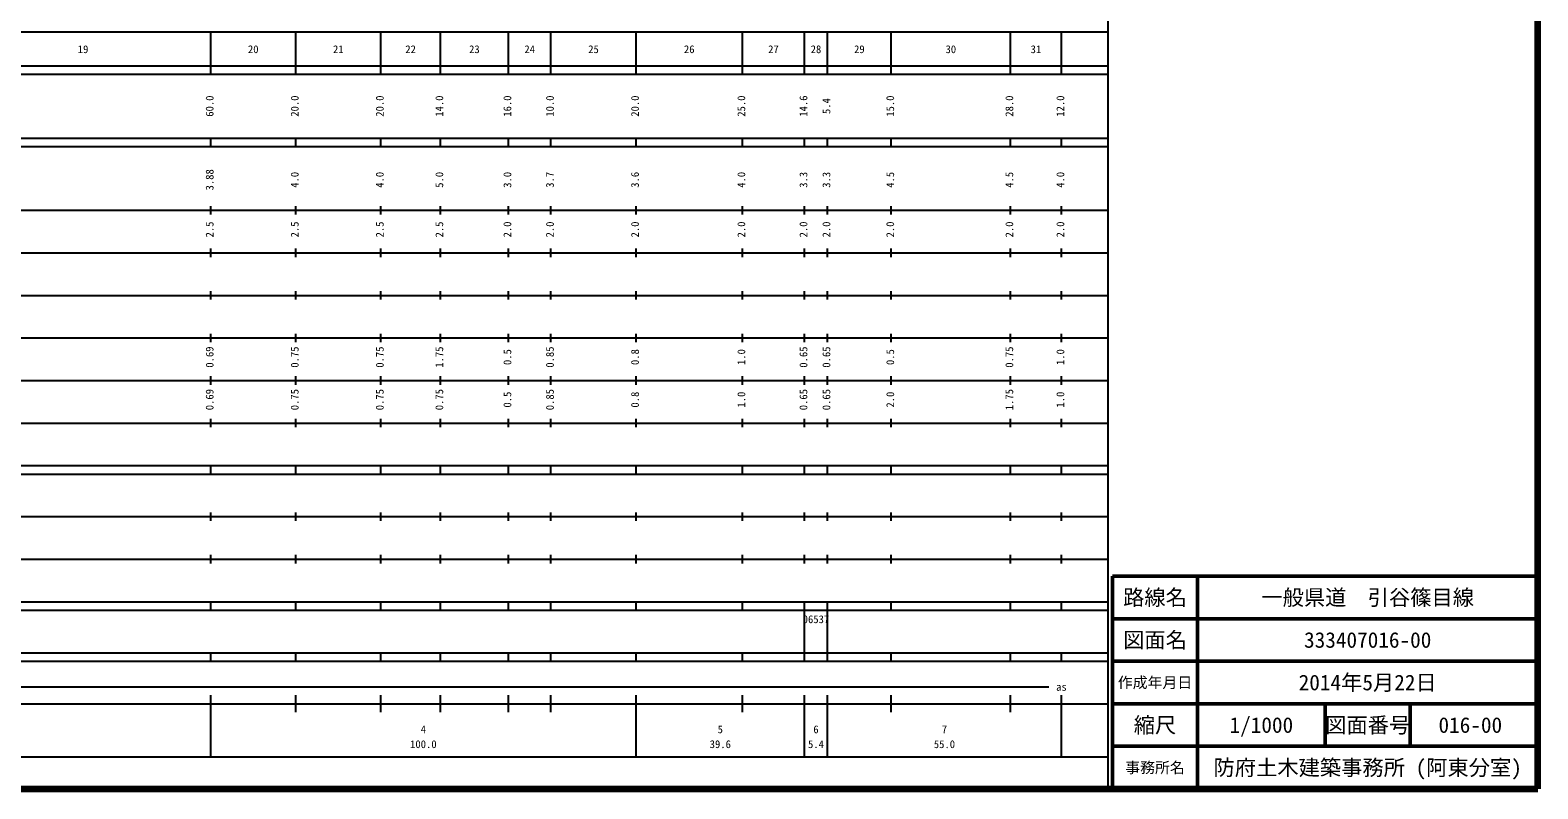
# Model space of a CAD drawing. Units: millimetres on the paper, enlarged 1000 times. Extents: x 40000 to 680000, y 20000 to 380000.
# Drawn here: x 325559 to 680000, y 20000 to 198357 of the extents above; entities that cross this region are included whole.
import ezdxf
from ezdxf.enums import TextEntityAlignment as Align

# ---------------------------------------------------------------- set-up
doc = ezdxf.new("R2010")
doc.units = ezdxf.units.MM
doc.header["$LTSCALE"] = 1000
for name, color, linetype, lineweight in [('M-TTL', 2, 'Continuous', 140), ('M-TTL-BAND', 7, 'Continuous', 25), ('M-TTL-FRAM', 2, 'Continuous', 50), ('M-TTL-LINE', 7, 'Continuous', 50)]:
    doc.layers.add(name, color=color, linetype=linetype, lineweight=lineweight)
doc.layers.add('M-TTL-TXT', color=7, linetype='Continuous')
doc.styles.add('ＭＳ ゴシック', font='')
doc.styles.get('ＭＳ ゴシック').set_extended_font_data('MS Gothic')

msp = doc.modelspace()

# ---------------------------------------------------------------- linework, layer by layer
at = {"layer": 'M-TTL'}
for p, q in [((680000, 20000), (680000, 380000)), ((40000, 20000), (680000, 20000))]:
    msp.add_line(p, q, dxfattribs=at)
at = {"layer": 'M-TTL-BAND'}
for p, q in [((579000, 20000), (579000, 370000)), ((68000, 198000), (579000, 198000)), ((368000, 188000), (368000, 198000)), ((388000, 188000), (388000, 198000)), ((408000, 188000), (408000, 198000)), ((422000, 188000), (422000, 198000)), ((438000, 188000), (438000, 198000)), ((448000, 188000), (448000, 198000)), ((468000, 188000), (468000, 198000)), ((493000, 188000), (493000, 198000)), ((507600, 188000), (507600, 198000)), ((513000, 188000), (513000, 198000)), ((528000, 188000), (528000, 198000)), ((556000, 188000), (556000, 198000)), ((568000, 188000), (568000, 198000)), ((40000, 190000), (579000, 190000)), ((40000, 188000), (579000, 188000)), ((40000, 173000), (579000, 173000)), ((40000, 171000), (579000, 171000)), ((368000, 171000), (368000, 173000)), ((388000, 171000), (388000, 173000)), ((408000, 171000), (408000, 173000)), ((422000, 171000), (422000, 173000)), ((438000, 171000), (438000, 173000)), ((448000, 171000), (448000, 173000)), ((468000, 171000), (468000, 173000)), ((493000, 171000), (493000, 173000)), ((507600, 171000), (507600, 173000)), ((513000, 171000), (513000, 173000)), ((528000, 171000), (528000, 173000)), ((556000, 171000), (556000, 173000)), ((568000, 171000), (568000, 173000)), ((40000, 156000), (579000, 156000)), ((368000, 155000), (368000, 157000)), ((388000, 155000), (388000, 157000)), ((408000, 155000), (408000, 157000)), ((422000, 155000), (422000, 157000)), ((438000, 155000), (438000, 157000)), ((448000, 155000), (448000, 157000)), ((468000, 155000), (468000, 157000)), ((493000, 155000), (493000, 157000)), ((507600, 155000), (507600, 157000)), ((513000, 155000), (513000, 157000)), ((528000, 155000), (528000, 157000)), ((556000, 155000), (556000, 157000)), ((568000, 155000), (568000, 157000)), ((46000, 146000), (579000, 146000)), ((368000, 145000), (368000, 147000)), ((388000, 145000), (388000, 147000)), ((408000, 145000), (408000, 147000)), ((422000, 145000), (422000, 147000)), ((438000, 145000), (438000, 147000)), ((448000, 145000), (448000, 147000)), ((468000, 145000), (468000, 147000)), ((493000, 145000), (493000, 147000)), ((507600, 145000), (507600, 147000)), ((513000, 145000), (513000, 147000)), ((528000, 145000), (528000, 147000)), ((556000, 145000), (556000, 147000)), ((568000, 145000), (568000, 147000)), ((52000, 136000), (579000, 136000)), ((368000, 135000), (368000, 137000)), ((388000, 135000), (388000, 137000)), ((408000, 135000), (408000, 137000)), ((422000, 135000), (422000, 137000)), ((438000, 135000), (438000, 137000)), ((448000, 135000), (448000, 137000)), ((468000, 135000), (468000, 137000)), ((493000, 135000), (493000, 137000)), ((507600, 135000), (507600, 137000)), ((513000, 135000), (513000, 137000)), ((528000, 135000), (528000, 137000)), ((556000, 135000), (556000, 137000)), ((568000, 135000), (568000, 137000)), ((46000, 126000), (579000, 126000)), ((368000, 125000), (368000, 127000)), ((388000, 125000), (388000, 127000)), ((408000, 125000), (408000, 127000)), ((422000, 125000), (422000, 127000)), ((438000, 125000), (438000, 127000)), ((448000, 125000), (448000, 127000)), ((468000, 125000), (468000, 127000)), ((493000, 125000), (493000, 127000)), ((507600, 125000), (507600, 127000)), ((513000, 125000), (513000, 127000)), ((528000, 125000), (528000, 127000)), ((556000, 125000), (556000, 127000)), ((568000, 125000), (568000, 127000)), ((368000, 115000), (368000, 117000)), ((388000, 115000), (388000, 117000)), ((408000, 115000), (408000, 117000)), ((422000, 115000), (422000, 117000)), ((438000, 115000), (438000, 117000)), ((448000, 115000), (448000, 117000)), ((468000, 115000), (468000, 117000)), ((493000, 115000), (493000, 117000)), ((507600, 115000), (507600, 117000)), ((513000, 115000), (513000, 117000)), ((528000, 115000), (528000, 117000)), ((556000, 115000), (556000, 117000)), ((568000, 115000), (568000, 117000)), ((52000, 116000), (579000, 116000)), ((368000, 105000), (368000, 107000)), ((388000, 105000), (388000, 107000)), ((408000, 105000), (408000, 107000)), ((422000, 105000), (422000, 107000)), ((438000, 105000), (438000, 107000)), ((448000, 105000), (448000, 107000)), ((468000, 105000), (468000, 107000)), ((493000, 105000), (493000, 107000)), ((507600, 105000), (507600, 107000)), ((513000, 105000), (513000, 107000)), ((528000, 105000), (528000, 107000)), ((556000, 105000), (556000, 107000)), ((568000, 105000), (568000, 107000)), ((46000, 106000), (579000, 106000)), ((40000, 96000), (579000, 96000)), ((368000, 94000), (368000, 96000)), ((388000, 94000), (388000, 96000)), ((408000, 94000), (408000, 96000)), ((422000, 94000), (422000, 96000)), ((438000, 94000), (438000, 96000)), ((448000, 94000), (448000, 96000)), ((468000, 94000), (468000, 96000)), ((493000, 94000), (493000, 96000)), ((507600, 94000), (507600, 96000)), ((513000, 94000), (513000, 96000)), ((528000, 94000), (528000, 96000)), ((556000, 94000), (556000, 96000)), ((568000, 94000), (568000, 96000)), ((40000, 94000), (579000, 94000)), ((49000, 84000), (579000, 84000)), ((368000, 83000), (368000, 85000)), ((388000, 83000), (388000, 85000)), ((408000, 83000), (408000, 85000)), ((422000, 83000), (422000, 85000)), ((438000, 83000), (438000, 85000)), ((448000, 83000), (448000, 85000)), ((468000, 83000), (468000, 85000)), ((493000, 83000), (493000, 85000)), ((507600, 83000), (507600, 85000)), ((513000, 83000), (513000, 85000)), ((528000, 83000), (528000, 85000)), ((556000, 83000), (556000, 85000)), ((568000, 83000), (568000, 85000)), ((368000, 73000), (368000, 75000)), ((388000, 73000), (388000, 75000)), ((408000, 73000), (408000, 75000)), ((422000, 73000), (422000, 75000)), ((438000, 73000), (438000, 75000)), ((448000, 73000), (448000, 75000)), ((468000, 73000), (468000, 75000)), ((493000, 73000), (493000, 75000)), ((507600, 73000), (507600, 75000)), ((513000, 73000), (513000, 75000)), ((528000, 73000), (528000, 75000)), ((556000, 73000), (556000, 75000)), ((568000, 73000), (568000, 75000)), ((40000, 74000), (579000, 74000)), ((40000, 64000), (579000, 64000)), ((368000, 62000), (368000, 64000)), ((388000, 62000), (388000, 64000)), ((408000, 62000), (408000, 64000)), ((422000, 62000), (422000, 64000)), ((438000, 62000), (438000, 64000)), ((448000, 62000), (448000, 64000)), ((468000, 62000), (468000, 64000)), ((493000, 62000), (493000, 64000)), ((507600, 62000), (507600, 64000)), ((513000, 62000), (513000, 64000)), ((528000, 62000), (528000, 64000)), ((556000, 62000), (556000, 64000)), ((568000, 62000), (568000, 64000)), ((40000, 62000), (579000, 62000)), ((507600, 52000), (507600, 62000)), ((513000, 52000), (513000, 62000)), ((40000, 52000), (579000, 52000)), ((40000, 50000), (579000, 50000)), ((368000, 50000), (368000, 52000)), ((388000, 50000), (388000, 52000)), ((408000, 50000), (408000, 52000)), ((422000, 50000), (422000, 52000)), ((438000, 50000), (438000, 52000)), ((448000, 50000), (448000, 52000)), ((468000, 50000), (468000, 52000)), ((493000, 50000), (493000, 52000)), ((507600, 50000), (507600, 52000)), ((513000, 50000), (513000, 52000)), ((528000, 50000), (528000, 52000)), ((556000, 50000), (556000, 52000)), ((568000, 50000), (568000, 52000)), ((71000, 44000), (565000, 44000)), ((40000, 40000), (579000, 40000)), ((368000, 27500), (368000, 42000)), ((388000, 38000), (388000, 42000)), ((408000, 38000), (408000, 42000)), ((422000, 38000), (422000, 42000)), ((438000, 38000), (438000, 42000)), ((448000, 38000), (448000, 42000)), ((468000, 27500), (468000, 42000)), ((493000, 38000), (493000, 42000)), ((507600, 27500), (507600, 42000)), ((513000, 27500), (513000, 42000)), ((528000, 38000), (528000, 42000)), ((556000, 38000), (556000, 42000)), ((568000, 27500), (568000, 42000)), ((68000, 27500), (579000, 27500))]:
    msp.add_line(p, q, dxfattribs=at)
at = {"layer": 'M-TTL-FRAM'}
for p, q in [((680000, 70000), (580000, 70000)), ((580000, 70000), (580000, 20000))]:
    msp.add_line(p, q, dxfattribs=at)
at = {"layer": 'M-TTL-LINE'}
for p, q in [((600000, 70000), (600000, 20000)), ((680000, 60000), (580000, 60000)), ((680000, 50000), (580000, 50000)), ((680000, 40000), (580000, 40000)), ((630000, 40000), (630000, 30000)), ((650000, 40000), (650000, 30000)), ((680000, 30000), (580000, 30000))]:
    msp.add_line(p, q, dxfattribs=at)

# ---------------------------------------------------------------- texts
at = {"layer": 'M-TTL-BAND', "style": 'ＭＳ ゴシック'}
for s, p in [('19', (338000, 192405)), ('20', (378000, 192405)), ('21', (398000, 192405)), ('22', (415000, 192405)), ('23', (430000, 192405)), ('24', (443000, 192405)), ('25', (458000, 192405)), ('26', (480500, 192405)), ('27', (500300, 192405)), ('28', (510300, 192405)), ('29', (520500, 192405)), ('30', (542000, 192405)), ('31', (562000, 192405)), ('as', (568000, 42500)), ('4', (418000, 32523)), ('5', (487800, 32523)), ('6', (510300, 32523)), ('7', (540500, 32523)), ('100.0', (418000, 29033)), ('39.6', (487800, 29033)), ('5.4', (510300, 29033)), ('55.0', (540500, 29033))]:
    msp.add_text(s, height=1833, dxfattribs=at).set_placement(p, align=Align.BOTTOM_CENTER)
for s, p in [('60.0', (369213, 180500)), ('20.0', (389213, 180500)), ('20.0', (409213, 180500)), ('14.0', (423213, 180500)), ('16.0', (439213, 180500)), ('10.0', (449213, 180500)), ('20.0', (469213, 180500)), ('25.0', (494213, 180500)), ('14.6', (508813, 180500)), ('5.4', (514213, 180500)), ('15.0', (529213, 180500)), ('28.0', (557213, 180500)), ('12.0', (569213, 180500)), ('3.88', (369213, 163174)), ('4.0', (389213, 163174)), ('4.0', (409213, 163174)), ('5.0', (423213, 163174)), ('3.0', (439213, 163174)), ('3.7', (449213, 163174)), ('3.6', (469213, 163174)), ('4.0', (494213, 163174)), ('3.3', (508813, 163174)), ('3.3', (514213, 163174)), ('4.5', (529213, 163174)), ('4.5', (557213, 163174)), ('4.0', (569213, 163174)), ('2.5', (369213, 151500)), ('2.5', (389213, 151500)), ('2.5', (409213, 151500)), ('2.5', (423213, 151500)), ('2.0', (439213, 151500)), ('2.0', (449213, 151500)), ('2.0', (469213, 151500)), ('2.0', (494213, 151500)), ('2.0', (508813, 151500)), ('2.0', (514213, 151500)), ('2.0', (529213, 151500)), ('2.0', (557213, 151500)), ('2.0', (569213, 151500)), ('0.69', (369213, 121500)), ('0.75', (389213, 121500)), ('0.75', (409213, 121500)), ('1.75', (423213, 121500)), ('0.5', (439213, 121500)), ('0.85', (449213, 121500)), ('0.8', (469213, 121500)), ('1.0', (494213, 121500)), ('0.65', (508813, 121500)), ('0.65', (514213, 121500)), ('0.5', (529213, 121500)), ('0.75', (557213, 121500)), ('1.0', (569213, 121500)), ('0.69', (369213, 111500)), ('0.75', (389213, 111500)), ('0.75', (409213, 111500)), ('0.75', (423213, 111500)), ('0.85', (449213, 111500)), ('0.65', (508813, 111500)), ('0.65', (514213, 111500)), ('1.75', (557213, 111500)), ('0.5', (439213, 111500)), ('0.8', (469213, 111500)), ('1.0', (494213, 111500)), ('2.0', (529213, 111500)), ('1.0', (569213, 111500))]:
    msp.add_text(s, height=1833, rotation=90, dxfattribs=at).set_placement(p, align=Align.BOTTOM_CENTER)
msp.add_text('06537', height=1833, dxfattribs=at).set_placement((507175, 58405), align=Align.BOTTOM_LEFT)
at = {"layer": 'M-TTL-TXT', "style": 'ＭＳ ゴシック'}
for s, height, p in [('路線名', 3666, (590000, 65000)), ('路線名', 3666, (590000, 65000)), ('一般県道\u3000引谷篠目線', 3666, (640000, 65000)), ('図面名', 3666, (590000, 55000)), ('図面名', 3666, (590000, 55000)), ('333407016-00', 3666, (640000, 55000)), ('作成年月日', 2566, (590000, 45000)), ('作成年月日', 2566, (590000, 45000)), ('2014年5月22日', 3666, (640000, 45000)), ('縮尺', 3666, (590000, 35000)), ('縮尺', 3666, (590000, 35000)), ('1/1000', 3666, (615000, 35000)), ('図面番号', 3666, (640000, 35000)), ('図面番号', 3666, (640000, 35000)), ('016-00', 3666, (664125, 35000)), ('事務所名', 2566, (590000, 25000)), ('事務所名', 2566, (590000, 25000)), ('防府土木建築事務所 (阿東分室)', 3666, (640000, 25000))]:
    msp.add_text(s, height=height, dxfattribs=at).set_placement(p, align=Align.MIDDLE_CENTER)

doc.saveas('drawing.dxf')
